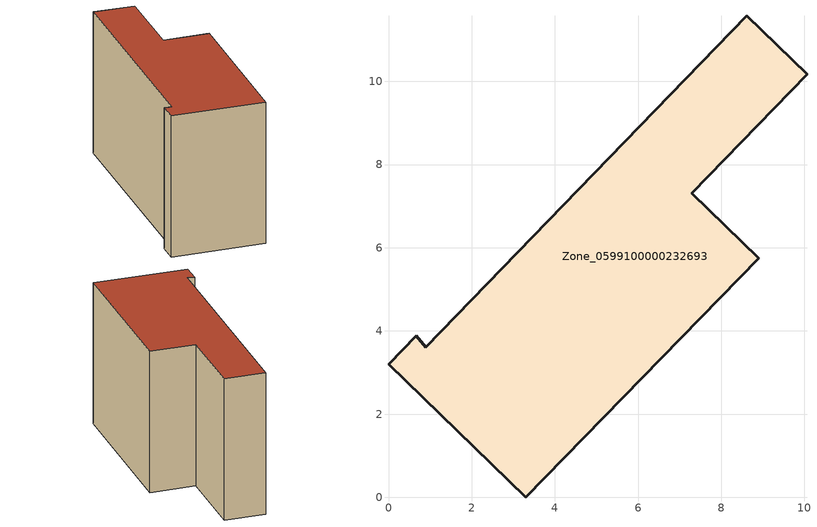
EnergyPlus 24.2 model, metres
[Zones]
Zone_0599100000232693
 floor ground (C_G): 8.9,5.75 3.3,0 0,3.2 0.67,3.89 0.89,3.61 8.61,11.58 10.06,10.17 7.29,7.31 z0
 wall outside (C_F): 3.3,0 8.9,5.75 7.29,7.31 10.06,10.17 8.61,11.58 0.89,3.61 0.67,3.89 0,3.2 3.3,0 z0:7.13
 roof outside (C_R): 8.61,11.58 0.89,3.61 0.67,3.89 0,3.2 3.3,0 8.9,5.75 7.29,7.31 10.06,10.17 z7.13
[BUILDING]
Pand.0599100000232693: North Axis=0; Terrain=City; Loads Convergence Tolerance Value=0.04; Temperature Convergence Tolerance Value=0.4; Solar Distribution=FullExterior; Maximum Number of Warmup Days=25; Minimum Number of Warmup Days=1
[Site:Location]
Rotterdam.The.Hague.AP_ZH_NLD Design_Conditions: Latitude=51.96; Longitude=4.45; Time Zone=1; Elevation=-4.5
[SITE:GROUNDTEMPERATURE:BUILDINGSURFACE]
18, 18, 18, 18, 18, 18, 18, 18, 18, 18, 18, 18
[MATERIAL] Thermal Absorptance=0.9; Solar Absorptance=0.7; Visible Absorptance=0.7
Name | Roughness | Thickness | Conductivity | Density | Specific Heat
G.TI.1946 | MediumSmooth | 0.15 | 1 | 540 | 1210
F.TI.1946 | Rough | 0.3 | 0.857143 | 1920 | 840
R.TI.1946 | MediumRough | 0.2 | 0.1 | 1500 | 1000
[CONSTRUCTION]
C_G: G.TI.1946
C_F: F.TI.1946
C_R: R.TI.1946
[ZONE]
Zone_0599100000232693: Type=1; Multiplier=1; Ceiling Height=Autocalculate; Volume=Autocalculate; Floor Area=autocalculate; Part of Total Floor Area=Yes
[ZONEINFILTRATION:DESIGNFLOWRATE]
Infil_Zone_0599100000232693: Zone or ZoneList or Space or SpaceList=Zone_0599100000232693; Schedule=AlwaysOn; Design Flow Rate Calculation Method=Flow/Area; Flow Rate per Floor Area=0.003; Constant Term Coefficient=1; Temperature Term Coefficient=0; Velocity Term Coefficient=0; Velocity Squared Term Coefficient=0
[HVACTEMPLATE:ZONE:IDEALLOADSAIRSYSTEM]
Zone_0599100000232693: Maximum Heating Supply Air Temperature=50; Minimum Cooling Supply Air Temperature=13; Maximum Heating Supply Air Humidity Ratio=0.0156; Minimum Cooling Supply Air Humidity Ratio=0.0077; Heating Limit=NoLimit; Cooling Limit=NoLimit; Dehumidification Control Type=ConstantSensibleHeatRatio; Cooling Sensible Heat Ratio=0.7; Dehumidification Setpoint=60; Humidification Control Type=None; Humidification Setpoint=30; Outdoor Air Method=None; Outdoor Air Flow Rate per Person=0.00944; Outdoor Air Flow Rate per Zone Floor Area=0; Outdoor Air Flow Rate per Zone=0; Demand Controlled Ventilation Type=None; Outdoor Air Economizer Type=NoEconomizer; Heat Recovery Type=None; Sensible Heat Recovery Effectiveness=0.7; Latent Heat Recovery Effectiveness=0.65
[ZONECONTROL:THERMOSTAT]
ThermostatControl_Zone_0599100000232693: Zone or ZoneList=Zone_0599100000232693; Control Type Schedule=DualSetpointControlType; Control 1=Thermostat_Zone_0599100000232693; Temperature Difference Between Cutout And Setpoint=0
[THERMOSTATSETPOINT:DUALSETPOINT]
Thermostat_Zone_0599100000232693: Heating Setpoint Temperature Schedule=HeatingSetpoint_Zone_0599100000232693; Cooling Setpoint Temperature Schedule=CoolingSetpoint_Zone_0599100000232693
[SCHEDULE:COMPACT]
HeatingSetpoint_Zone_0599100000232693: Through: 12/31, For: AllDays, Until: 24:00, 21
CoolingSetpoint_Zone_0599100000232693: Through: 12/31, For: AllDays, Until: 24:00, 24
DualSetpointControlType: Through: 12/31, For: AllDays, Until: 24:00, 4
AlwaysOn: Through: 12/31, For: AllDays, Until: 24:00, 1
